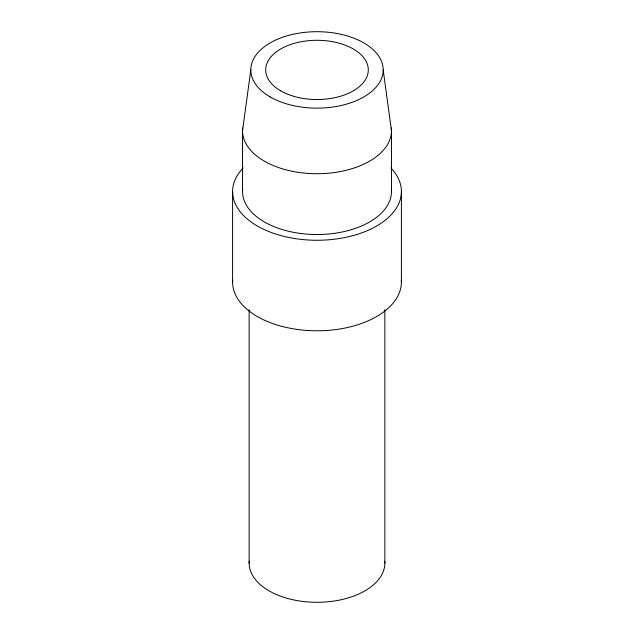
<?xml version="1.0" encoding="UTF-8"?>
<svg xmlns="http://www.w3.org/2000/svg" width="634" height="634" viewBox="0 0 634 634"><rect width="100%" height="100%" fill="white"/><g stroke="black" fill="none" stroke-linecap="round" stroke-linejoin="round"><path stroke-width="0.95" d="M250.802 69.922L242.529 130.723L242.529 191.531M383.198 69.922L391.471 130.723L391.471 191.531M401.401 191.531L401.401 282.067M384.854 309.772L384.854 563.127M249.146 309.772L249.146 563.127M232.599 191.531L232.599 282.067M401.346 280.26A84.401 48.731 0 0 1 317 330.797A84.401 48.731 0 0 1 232.654 280.26M390.813 167.899A84.401 48.731 0 0 1 317 240.262A84.401 48.731 0 0 1 243.187 167.899M391.313 188.734A74.471 42.993 0 0 1 317 234.525A74.471 42.993 0 0 1 242.687 188.734M391.313 127.925A74.471 42.993 0 0 1 317 173.724A74.471 42.993 0 0 1 242.687 127.925M384.775 561.272A67.854 39.173 0 0 1 317 602.3A67.854 39.173 0 0 1 249.225 561.272M280.727 90.86A51.306 29.616 0 0 0 366.555 77.586A51.306 29.616 0 0 0 303.726 41.305A51.306 29.616 0 0 0 280.727 90.86M270.195 96.947A66.198 38.222 0 0 0 380.939 79.813A66.198 38.222 0 0 0 299.866 33A66.198 38.222 0 0 0 270.195 96.947"/></g></svg>
